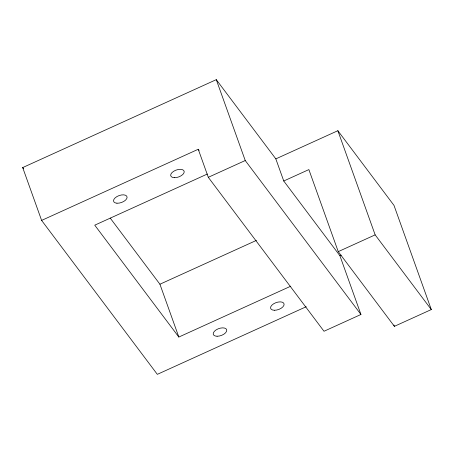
<?xml version="1.0" encoding="UTF-8"?>
<svg xmlns="http://www.w3.org/2000/svg" width="454" height="454" viewBox="0 0 454 454"><rect width="100%" height="100%" fill="white"/><g stroke="black" fill="none" stroke-linecap="round" stroke-linejoin="round"><path stroke-width="0.68" d="M22.7 167.577L216.28 79.649L275.833 158.883L283.75 181.004L339.904 255.716L360.947 314.48L324.003 331.261L208.295 177.31L198.256 149.264L41.615 220.411L22.7 167.577L23.551 168.712M207.364 174.018L94.75 225.173L178.836 337.044L290.804 286.179M208.295 177.31L245.239 160.529L360.947 314.48M275.833 158.883L337.861 130.707L394.004 205.412L431.3 309.571L394.395 326.335L338.247 251.629L308.873 169.592L283.75 181.004M110.231 218.107L159.922 284.221L256.448 240.376M338.247 251.629L375.152 234.866L431.3 309.571M339.904 255.716L341.192 255.131M306.223 306.717L157.322 374.351L41.615 220.411M198.256 149.264L199.107 150.399M337.861 130.707L375.152 234.866M393.919 325.002L394.395 326.335M216.28 79.649L245.239 160.529M159.922 284.221L178.836 337.044M217.086 336.249A7.094 3.666 -19.7 0 0 226.745 330.018A7.094 3.666 -19.7 0 0 216.104 329.893A7.094 3.666 -19.7 0 0 217.086 336.249M274.415 310.264A7.094 3.666 -19.7 0 0 284.102 304.044A7.094 3.666 -19.7 0 0 273.478 303.891A7.094 3.666 -19.7 0 0 274.415 310.264M174.518 177.701A7.094 3.666 -19.7 0 0 184.205 171.481A7.094 3.666 -19.7 0 0 173.581 171.334A7.094 3.666 -19.7 0 0 174.518 177.701M116.945 203.21A7.094 3.666 -19.7 0 0 127.103 197.286A7.094 3.666 -19.7 0 0 116.882 196.593A7.094 3.666 -19.7 0 0 116.945 203.21"/></g></svg>
